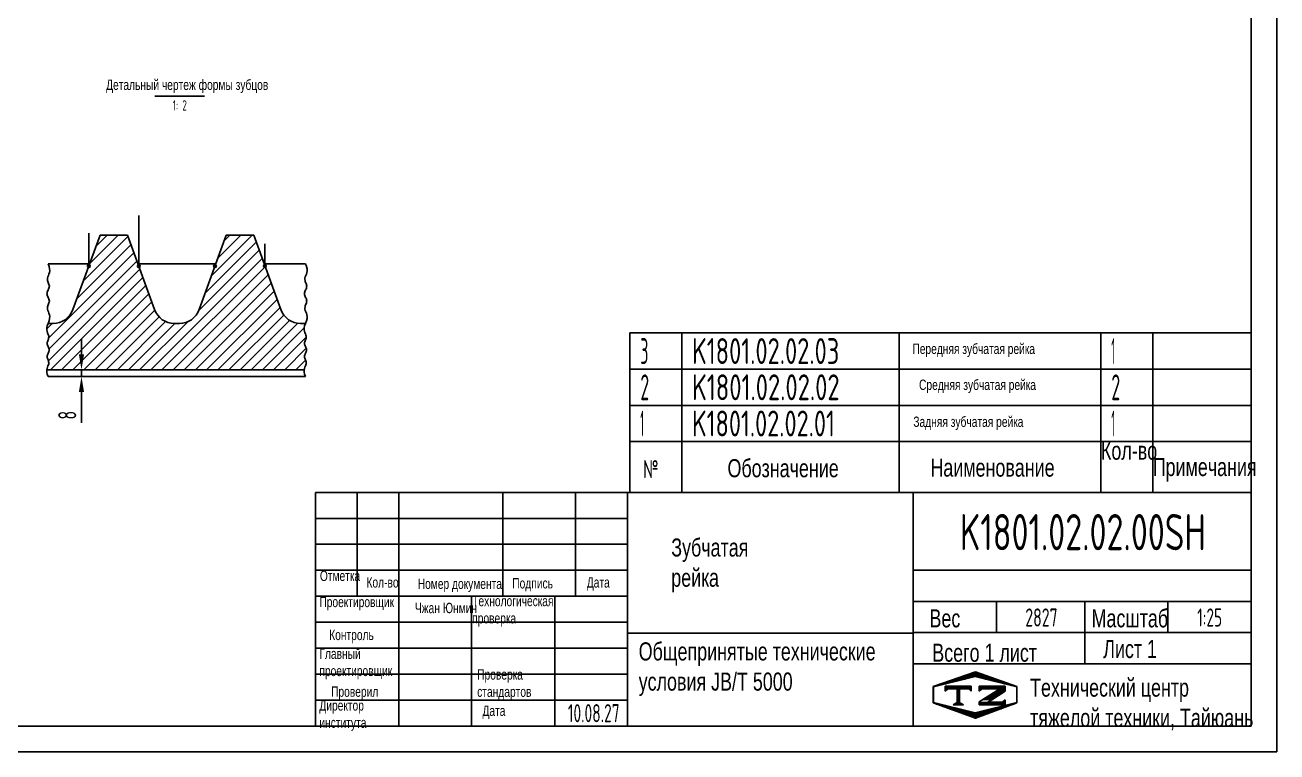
# Model space of a CAD drawing. Header units: millimetres. Extents: x 0 to 10500, y 0 to 7425.
# Drawn here: x 4453 to 10500, y 0 to 3513 of the extents above; entities that cross this region are included whole.
import ezdxf
from ezdxf.enums import TextEntityAlignment as Align

# ---------------------------------------------------------------- set-up
doc = ezdxf.new("R2010")
doc.units = ezdxf.units.MM
doc.header["$LTSCALE"] = 250
doc.linetypes.add('F', pattern=[0.75, 0.5, -0.25])
for name, color, linetype in [('01', 7, 'Continuous'), ('02', 1, 'Continuous'), ('04', 2, 'F'), ('08', 1, 'Continuous'), ('11', 3, 'Continuous'), ('THICK', 7, 'Continuous')]:
    doc.layers.add(name, color=color, linetype=linetype)
doc.styles.get("Standard").update_dxf_attribs({"font": 'isocp', "width": 0.707, "bigfont": 'intecad.shx'})
doc.dimstyles.new('INTE', dxfattribs={"dimscale": 25, "dimtxt": 3.5, "dimasz": 3, "dimexe": 3, "dimexo": 0, "dimgap": 1, "dimtad": 1, "dimdec": 3, "dimdsep": 46, "dimtxsty": 'Standard', "dimcen": 0, "dimclrd": 1, "dimclre": 1, "dimclrt": 3, "dimaunit": 1, "dimadec": 0, "dimazin": 0, "dimtfac": 1, "dimtdec": 3, "dimtmove": 0, "dimatfit": 0, "dimfxl": 1, "dimarcsym": 0})

# ---------------------------------------------------------------- blocks, each defined once
blk = doc.blocks.new('*D38')
at = {"layer": '08', "color": 1, "lineweight": -2}
for p, q in [((4725.9, 1921.9), (4725.9, 1996.9)), ((4731.1, 1846.9), (4650.9, 1846.9)), ((4731.1, 1814.9), (4650.9, 1814.9)), ((4725.9, 1846.9), (4725.9, 1814.9)), ((4725.9, 1739.9), (4725.9, 1590.2))]:
    blk.add_line(p, q, dxfattribs=at)
at = {"layer": '08', "color": 1}
for points in [[(4713.4, 1921.9), (4738.4, 1921.9), (4725.9, 1846.9)], [(4713.4, 1739.9), (4738.4, 1739.9), (4725.9, 1814.9)]]:
    blk.add_solid(points, dxfattribs=at)
at = {"layer": 'Defpoints', "color": 0}
for p in [(4725.9, 1814.9), (4731.1, 1846.9), (4731.1, 1814.9)]:
    blk.add_point(p, dxfattribs=at)
at = {"layer": '08', "color": 3, "insert": (4657.2, 1627.5), "char_height": 87.5, "attachment_point": 5, "rotation": 90}
blk.add_mtext('8', dxfattribs=at)
blk = doc.blocks.new('*U54')
at = {"layer": '01'}
for points in [[(415, 5), (415, 292)], [(25, 5), (415, 5)]]:
    blk.add_lwpolyline(points, dxfattribs=at)
at = {"layer": '02'}
for points in [[(420, 0), (420, 297)], [(0, 0), (420, 0)]]:
    blk.add_lwpolyline(points, dxfattribs=at)
blk = doc.blocks.new('*U57')
at = {"layer": '01'}
for p, q in [((0, -175), (0, 0)), ((3000, -175), (3000, 0))]:
    blk.add_line(p, q, dxfattribs=at)
at = {"layer": '02'}
for p, q in [((0, 0), (250, 0)), ((250, -175), (250, 0)), ((250, 0), (1300, 0)), ((1300, -175), (1300, 0)), ((1300, 0), (2275, 0)), ((2275, -175), (2275, 0)), ((2275, 0), (2525, 0)), ((2525, -175), (2525, 0)), ((2525, 0), (3000, 0))]:
    blk.add_line(p, q, dxfattribs=at)
blk = doc.blocks.new('*U58')
at = {"layer": '01'}
for p, q in [((0, -175), (0, 0)), ((3000, -175), (3000, 0))]:
    blk.add_line(p, q, dxfattribs=at)
at = {"layer": '02'}
for p, q in [((0, 0), (250, 0)), ((250, -175), (250, 0)), ((250, 0), (1300, 0)), ((1300, -175), (1300, 0)), ((1300, 0), (2275, 0)), ((2275, -175), (2275, 0)), ((2275, 0), (2525, 0)), ((2525, -175), (2525, 0)), ((2525, 0), (3000, 0))]:
    blk.add_line(p, q, dxfattribs=at)
blk = doc.blocks.new('*U59')
at = {"layer": '01'}
for p, q in [((0, -175), (0, 0)), ((0, 0), (250, 0)), ((250, 0), (1300, 0)), ((1300, 0), (2275, 0)), ((2275, 0), (2525, 0)), ((2525, 0), (3000, 0)), ((3000, -175), (3000, 0))]:
    blk.add_line(p, q, dxfattribs=at)
at = {"layer": '02'}
for p, q in [((250, -175), (250, 0)), ((1300, -175), (1300, 0)), ((2275, -175), (2275, 0)), ((2525, -175), (2525, 0))]:
    blk.add_line(p, q, dxfattribs=at)
blk = doc.blocks.new('*X63')
at = {"color": 0}
for p, q in [((127.06, 7.8), (132.06, 7.8)), ((127.06, 7.5), (132.06, 7.5)), ((127.06, 7.2), (127.32, 7.2)), ((127.84, 5.4), (129.64, 5.4)), ((128.3, 5.7), (130.1, 5.7)), ((128.77, 6), (130.57, 6)), ((129.23, 6.3), (131.04, 6.3)), ((129.7, 6.6), (131.51, 6.6)), ((130.16, 6.9), (131.98, 6.9)), ((130.62, 7.2), (132.06, 7.2))]:
    blk.add_line(p, q, dxfattribs=at)
blk = doc.blocks.new('*X64')
at = {"color": 0}
for p, q in [((131.84, 5.1), (132.06, 5.1)), ((127.06, 4.8), (132.06, 4.8)), ((127.06, 4.5), (132.06, 4.5))]:
    blk.add_line(p, q, dxfattribs=at)
blk = doc.blocks.new('*X62')
at = {"color": 0}
for p, q in [((122.34, 4.5), (123.72, 4.5)), ((122.82, 4.8), (123.24, 4.8))]:
    blk.add_line(p, q, dxfattribs=at)
blk = doc.blocks.new('*X61')
at = {"color": 0}
for p, q in [((120.53, 7.8), (125.53, 7.8)), ((120.53, 7.5), (125.53, 7.5)), ((120.53, 7.2), (120.79, 7.2)), ((125.27, 7.2), (125.53, 7.2))]:
    blk.add_line(p, q, dxfattribs=at)
blk = doc.blocks.new('*X60')
at = {"color": 0}
for p, q in [((124.1, 9.9), (128.52, 9.9)), ((124.97, 10.2), (127.67, 10.2)), ((125.83, 10.5), (126.82, 10.5)), ((118.22, 7.8), (118.32, 7.8)), ((118.22, 7.5), (118.27, 7.5)), ((118.94, 8.1), (119.52, 8.1)), ((119.8, 8.4), (120.72, 8.4)), ((120.66, 8.7), (121.92, 8.7)), ((121.52, 9), (123.12, 9)), ((122.38, 9.3), (124.32, 9.3)), ((123.24, 9.6), (125.52, 9.6)), ((127.02, 9.6), (129.37, 9.6)), ((128.22, 9.3), (130.22, 9.3)), ((129.42, 9), (131.07, 9)), ((130.62, 8.7), (131.92, 8.7)), ((131.82, 8.4), (132.77, 8.4)), ((133.02, 8.1), (133.62, 8.1)), ((134.22, 7.8), (134.32, 7.8)), ((134.27, 7.5), (134.32, 7.5)), ((118.22, 7.2), (118.27, 7.2)), ((118.22, 6.9), (118.27, 6.9)), ((118.22, 6.6), (118.27, 6.6)), ((118.22, 6.3), (118.27, 6.3)), ((118.22, 6), (118.27, 6)), ((118.22, 5.7), (118.27, 5.7)), ((118.22, 5.4), (118.27, 5.4)), ((118.22, 5.1), (118.27, 5.1)), ((134.27, 7.2), (134.32, 7.2)), ((134.27, 6.9), (134.32, 6.9)), ((134.27, 6.6), (134.32, 6.6)), ((134.27, 6.3), (134.32, 6.3)), ((134.27, 6), (134.32, 6)), ((134.27, 5.7), (134.32, 5.7)), ((134.27, 5.4), (134.32, 5.4)), ((134.27, 5.1), (134.32, 5.1)), ((118.22, 4.8), (118.27, 4.8)), ((118.79, 4.5), (119.42, 4.5)), ((119.61, 4.2), (120.62, 4.2)), ((120.43, 3.9), (121.82, 3.9)), ((121.26, 3.6), (123.02, 3.6)), ((122.08, 3.3), (124.22, 3.3)), ((122.91, 3), (125.42, 3)), ((123.73, 2.7), (128.89, 2.7)), ((127.12, 3), (129.7, 3)), ((128.32, 3.3), (130.51, 3.3)), ((129.52, 3.6), (131.32, 3.6)), ((130.72, 3.9), (132.14, 3.9)), ((131.92, 4.2), (132.95, 4.2)), ((133.12, 4.5), (133.76, 4.5)), ((134.27, 4.8), (134.32, 4.8)), ((124.55, 2.4), (128.07, 2.4)), ((125.38, 2.1), (127.26, 2.1)), ((126.2, 1.8), (126.45, 1.8))]:
    blk.add_line(p, q, dxfattribs=at)

msp = doc.modelspace()

# ---------------------------------------------------------------- hatches: boundary and pattern name
at = {"layer": '02', "linetype": 'Continuous'}
h = msp.add_hatch(dxfattribs=at)
h.set_pattern_fill('ANSI31', color=1, scale=12, style=0)
h.set_pattern_definition([(45, (2425.113, -1004.215), (-26.94077, 26.94077), [])])
h.paths.add_polyline_path([(4589.0533, 2070.9036), (4564.8953, 2070.9036), (4560.4903, 2059.6275), (4558.4553, 2049.6952), (4558.2803, 2040.9504), (4559.4553, 2033.2369), (4561.4703, 2026.3983), (4563.8153, 2020.2786), (4565.9803, 2014.7213), (4568.1404, 2007.1775), (4567.1356, 1998.2558), (4564.5753, 1991.2369), (4562.8803, 1987.0442), (4561.3353, 1982.9452), (4560.2103, 1978.9088), (4559.7753, 1974.9036), (4560.2153, 1970.9036), (4561.3753, 1966.9036), (4563.0153, 1962.9036), (4564.8953, 1958.9036), (4568.0286, 1952.2369), (4570.2133, 1944.7036), (4569.3993, 1937.3036), (4566.7753, 1930.9036), (4564.8953, 1926.9036), (4563.0153, 1922.9036), (4561.3753, 1918.9036), (4560.2153, 1914.9036), (4559.7753, 1910.9036), (4560.2103, 1906.8983), (4561.3353, 1902.8619), (4562.8803, 1898.7629), (4564.5753, 1894.5702), (4567.1356, 1887.5513), (4568.1404, 1878.6296), (4565.9803, 1871.0858), (4563.8153, 1865.5286), (4561.4703, 1859.4088), (4559.4553, 1852.5702), (4558.5921, 1846.9036), (5801.9501, 1846.9036), (5802.8133, 1852.5702), (5804.8283, 1859.4088), (5807.1733, 1865.5286), (5809.3383, 1871.0858), (5810.8133, 1876.2369), (5811.2183, 1881.1171), (5810.6933, 1885.7786), (5809.5083, 1890.2525), (5807.9333, 1894.5702), (5806.2383, 1898.7629), (5803.7288, 1905.4208), (5802.9371, 1912.7098), (5805.12, 1920.2369), (5808.2533, 1926.9036), (5810.1333, 1930.9036), (5811.7733, 1934.9036), (5812.9333, 1938.9036), (5813.3733, 1942.9036), (5812.9333, 1946.9036), (5811.7733, 1950.9036), (5810.1333, 1954.9036), (5808.2533, 1958.9036), (5805.12, 1965.5702), (5802.9371, 1973.0973), (5803.7288, 1980.3863), (5806.2383, 1987.0442), (5807.9333, 1991.2369), (5809.5083, 1995.5546), (5810.6933, 2000.0286), (5811.2183, 2004.69), (5810.8133, 2009.5702), (5809.3383, 2014.7213), (5807.1733, 2020.2786), (5804.8283, 2026.3983), (5802.8133, 2033.2369), (5801.6383, 2040.9504), (5801.8133, 2049.6952), (5803.8483, 2059.6275), (5808.2533, 2070.9036), (5784.0953, 2070.9036, -0.315298789), (5688.6225, 2137.7543), (5557.6117, 2497.7036), (5425.1369, 2497.7036), (5294.1261, 2137.7543, -0.315298789), (5198.6533, 2070.9036), (5174.4953, 2070.9036, -0.315298789), (5079.0225, 2137.7543), (4948.0117, 2497.7036), (4815.5369, 2497.7036), (4684.5261, 2137.7543, -0.315298789)])
at = {"layer": '04'}
h = msp.add_hatch(color=256, dxfattribs=at)
h.paths.add_polyline_path([(4758.9189, 2354.5402, 0.315298789), (4754.5799, 2348.3436, 0.520567051), (4763.4297, 2342.1469)])
h.paths.add_polyline_path([(4761.1743, 2354.9379, 0.087488664), (4758.9189, 2354.5402), (4761.1743, 2348.3436)])
h.paths.add_polyline_path([(4761.1743, 2354.9379), (4761.1743, 2348.3436), (4763.4297, 2342.1469, 0.315298789), (4767.7686, 2348.3436, 0.414213562)])
h = msp.add_hatch(color=256, dxfattribs=at)
h.paths.add_polyline_path([(5000.1189, 2354.5402, 0.315298789), (4995.7799, 2348.3436, 0.520567051), (5004.6297, 2342.1469)])
h.paths.add_polyline_path([(5002.3743, 2354.9379, 0.087488664), (5000.1189, 2354.5402), (5002.3743, 2348.3436)])
h.paths.add_polyline_path([(5002.3743, 2354.9379), (5002.3743, 2348.3436), (5004.6297, 2342.1469, 0.315298789), (5008.9686, 2348.3436, 0.414213562)])
h = msp.add_hatch(color=256, dxfattribs=at)
h.paths.add_polyline_path([(5368.5189, 2354.5402, 0.315298789), (5364.1799, 2348.3436, 0.520567051), (5373.0297, 2342.1469)])
h.paths.add_polyline_path([(5370.7743, 2354.9379, 0.087488664), (5368.5189, 2354.5402), (5370.7743, 2348.3436)])
h.paths.add_polyline_path([(5370.7743, 2354.9379), (5370.7743, 2348.3436), (5373.0297, 2342.1469, 0.315298789), (5377.3686, 2348.3436, 0.414213562)])
h = msp.add_hatch(color=256, dxfattribs=at)
h.paths.add_polyline_path([(5609.7189, 2354.5402, 0.315298789), (5605.3799, 2348.3436, 0.520567051), (5614.2297, 2342.1469)])
h.paths.add_polyline_path([(5611.9743, 2354.9379, 0.087488664), (5609.7189, 2354.5402), (5611.9743, 2348.3436)])
h.paths.add_polyline_path([(5611.9743, 2354.9379), (5611.9743, 2348.3436), (5614.2297, 2342.1469, 0.315298789), (5618.5686, 2348.3436, 0.414213562)])

# ---------------------------------------------------------------- linework, layer by layer
for p, q in [((4815.5369, 2497.7036), (4684.5261, 2137.7543)), ((4948.0117, 2497.7036), (4815.5369, 2497.7036)), ((4948.0117, 2497.7036), (5079.0225, 2137.7543)), ((5425.1369, 2497.7036), (5294.1261, 2137.7543)), ((5557.6117, 2497.7036), (5425.1369, 2497.7036)), ((5557.6117, 2497.7036), (5688.6225, 2137.7543)), ((4765.0178, 2358.9036), (4564.8953, 2358.9036)), ((5374.6178, 2358.9036), (4998.5308, 2358.9036)), ((5808.2533, 2358.9036), (5608.1308, 2358.9036)), ((4589.0533, 2070.9036), (4564.8953, 2070.9036)), ((5198.6533, 2070.9036), (5174.4953, 2070.9036)), ((5198.6533, 2070.9036), (5174.4953, 2070.9036)), ((5808.2533, 2070.9036), (5784.0953, 2070.9036)), ((5801.9501, 1846.9036), (4558.5921, 1846.9036)), ((5808.2533, 1814.9036), (4564.8953, 1814.9036)), ((7375, 1500), (10375, 1500)), ((7375, 1500), (7375, 1254.5251)), ((7625, 1500), (7625, 1254.5251)), ((8675, 1500), (8675, 1254.5251)), ((9650, 1500), (9650, 1254.5251)), ((9900, 1500), (9900, 1254.5251))]:
    msp.add_line(p, q)
for centre, start, end in [((4589.0533, 2172.5036), 270, 340), ((5174.4953, 2172.5036), 200, 270), ((5198.6533, 2172.5036), 270, 340), ((5784.0953, 2172.5036), 200, 270)]:
    msp.add_arc(centre, 101.6, start, end)
at = {"layer": '01'}
msp.add_line((5320.8195, 3170.065), (5080.8195, 3170.065), dxfattribs=at)
msp.add_point((10375, 1250), dxfattribs=at)
at = {"layer": '02', "color": 1, "linetype": 'Continuous'}
for p, q in [((5002.3743, 2348.3436), (5002.3743, 2592.5646)), ((4761.1743, 2348.3436), (4761.1743, 2507.2051)), ((5611.9743, 2348.3436), (5611.9743, 2455.0168))]:
    msp.add_line(p, q, dxfattribs=at)
at = {"layer": '02'}
for points in [[(4564.8953, 2358.9036), (4569.8509, 2346.218), (4572.1403, 2335.0442), (4572.3371, 2325.2063), (4571.0153, 2316.5286), (4568.7484, 2308.8352), (4566.1103, 2301.9504), (4563.6746, 2295.6985), (4562.0153, 2289.9036), (4561.5596, 2284.4133), (4562.1503, 2279.1692), (4563.4834, 2274.136), (4565.2553, 2269.2786), (4567.1621, 2264.5618), (4568.9003, 2259.9504), (4570.1659, 2255.4094), (4570.6553, 2250.9036), (4570.1603, 2246.4036), (4568.8553, 2241.9036), (4567.0103, 2237.4036), (4564.8953, 2232.9036), (4562.7803, 2228.4036), (4560.9353, 2223.9036), (4559.6303, 2219.4036), (4559.1353, 2214.9036), (4559.6303, 2210.4036), (4560.9353, 2205.9036), (4562.7803, 2201.4036), (4564.8953, 2196.9036), (4567.0103, 2192.4036), (4568.8553, 2187.9036), (4570.1603, 2183.4036), (4570.6553, 2178.9036), (4570.1659, 2174.3977), (4568.9003, 2169.8567), (4567.1621, 2165.2454), (4565.2553, 2160.5286), (4563.4834, 2155.6711), (4562.1503, 2150.6379), (4561.5596, 2145.3938), (4562.0153, 2139.9036), (4563.6746, 2134.1086), (4566.1103, 2127.8567), (4568.7484, 2120.9719), (4571.0153, 2113.2786), (4572.3371, 2104.6008), (4572.1403, 2094.7629), (4569.8509, 2083.5891), (4564.8953, 2070.9036)], [(5808.2533, 2358.9036), (5813.2089, 2346.218), (5815.4983, 2335.0442), (5815.6952, 2325.2063), (5814.3733, 2316.5286), (5812.1064, 2308.8352), (5809.4683, 2301.9504), (5807.0327, 2295.6985), (5805.3733, 2289.9036), (5804.9177, 2284.4133), (5805.5083, 2279.1692), (5806.8414, 2274.136), (5808.6133, 2269.2786), (5810.5202, 2264.5618), (5812.2583, 2259.9504), (5813.5239, 2255.4094), (5814.0133, 2250.9036), (5813.5183, 2246.4036), (5812.2133, 2241.9036), (5810.3683, 2237.4036), (5808.2533, 2232.9036), (5806.1383, 2228.4036), (5804.2933, 2223.9036), (5802.9883, 2219.4036), (5802.4933, 2214.9036), (5802.9883, 2210.4036), (5804.2933, 2205.9036), (5806.1383, 2201.4036), (5808.2533, 2196.9036), (5810.3683, 2192.4036), (5812.2133, 2187.9036), (5813.5183, 2183.4036), (5814.0133, 2178.9036), (5813.5239, 2174.3977), (5812.2583, 2169.8567), (5810.5202, 2165.2454), (5808.6133, 2160.5286), (5806.8414, 2155.6711), (5805.5083, 2150.6379), (5804.9177, 2145.3938), (5805.3733, 2139.9036), (5807.0327, 2134.1086), (5809.4683, 2127.8567), (5812.1064, 2120.9719), (5814.3733, 2113.2786), (5815.6952, 2104.6008), (5815.4983, 2094.7629), (5813.2089, 2083.5891), (5808.2533, 2070.9036)], [(4564.8953, 1814.9036), (4560.4903, 1826.1796), (4558.4553, 1836.1119), (4558.2803, 1844.8567), (4559.4553, 1852.5702), (4561.4703, 1859.4088), (4563.8153, 1865.5286), (4565.9803, 1871.0858), (4567.4553, 1876.2369), (4567.8603, 1881.1171), (4567.3353, 1885.7786), (4566.1503, 1890.2525), (4564.5753, 1894.5702), (4562.8803, 1898.7629), (4561.3353, 1902.8619), (4560.2103, 1906.8983), (4559.7753, 1910.9036), (4560.2153, 1914.9036), (4561.3753, 1918.9036), (4563.0153, 1922.9036), (4564.8953, 1926.9036), (4566.7753, 1930.9036), (4568.4153, 1934.9036), (4569.5753, 1938.9036), (4570.0153, 1942.9036), (4569.5753, 1946.9036), (4568.4153, 1950.9036), (4566.7753, 1954.9036), (4564.8953, 1958.9036), (4563.0153, 1962.9036), (4561.3753, 1966.9036), (4560.2153, 1970.9036), (4559.7753, 1974.9036), (4560.2103, 1978.9088), (4561.3353, 1982.9452), (4562.8803, 1987.0442), (4564.5753, 1991.2369), (4566.1503, 1995.5546), (4567.3353, 2000.0286), (4567.8603, 2004.69), (4567.4553, 2009.5702), (4565.9803, 2014.7213), (4563.8153, 2020.2786), (4561.4703, 2026.3983), (4559.4553, 2033.2369), (4558.2803, 2040.9504), (4558.4553, 2049.6952), (4560.4903, 2059.6275), (4564.8953, 2070.9036)], [(5808.2533, 1814.9036), (5803.8483, 1826.1796), (5801.8133, 1836.1119), (5801.6383, 1844.8567), (5802.8133, 1852.5702), (5804.8283, 1859.4088), (5807.1733, 1865.5286), (5809.3383, 1871.0858), (5810.8133, 1876.2369), (5811.2183, 1881.1171), (5810.6933, 1885.7786), (5809.5083, 1890.2525), (5807.9333, 1894.5702), (5806.2383, 1898.7629), (5804.6933, 1902.8619), (5803.5683, 1906.8983), (5803.1333, 1910.9036), (5803.5733, 1914.9036), (5804.7333, 1918.9036), (5806.3733, 1922.9036), (5808.2533, 1926.9036), (5810.1333, 1930.9036), (5811.7733, 1934.9036), (5812.9333, 1938.9036), (5813.3733, 1942.9036), (5812.9333, 1946.9036), (5811.7733, 1950.9036), (5810.1333, 1954.9036), (5808.2533, 1958.9036), (5806.3733, 1962.9036), (5804.7333, 1966.9036), (5803.5733, 1970.9036), (5803.1333, 1974.9036), (5803.5683, 1978.9088), (5804.6933, 1982.9452), (5806.2383, 1987.0442), (5807.9333, 1991.2369), (5809.5083, 1995.5546), (5810.6933, 2000.0286), (5811.2183, 2004.69), (5810.8133, 2009.5702), (5809.3383, 2014.7213), (5807.1733, 2020.2786), (5804.8283, 2026.3983), (5802.8133, 2033.2369), (5801.6383, 2040.9504), (5801.8133, 2049.6952), (5803.8483, 2059.6275), (5808.2533, 2070.9036)]]:
    msp.add_lwpolyline(points, dxfattribs=at)
at = {"layer": '02', "color": 1, "linetype": 'Continuous'}
for centre in [(4761.1743, 2348.3436), (5002.3743, 2348.3436), (5370.7743, 2348.3436), (5611.9743, 2348.3436)]:
    msp.add_circle(centre, 6.5944, dxfattribs=at)
at = {"layer": 'THICK'}
for p, q in [((5856.8996, 1254.5251), (5856.8996, 125)), ((5856.8996, 1254.5251), (10375, 1254.5251)), ((6057.6391, 1253.9803), (6057.6391, 1254.5251)), ((6057.704, 752.514), (6057.704, 1254.5251)), ((6258.5085, 125), (6258.5085, 1254.5251)), ((6760.5196, 752.514), (6760.5196, 1254.5251)), ((7111.9275, 752.514), (7111.9275, 1254.5251)), ((7362.933, 125), (7362.933, 1254.5251)), ((8743.4637, 125), (8743.4637, 1254.5251)), ((10375, 125), (10375, 1254.5251)), ((5856.8996, 878.0167), (7362.933, 878.0167)), ((8743.4637, 878.0167), (10375, 878.0167)), ((5856.8996, 752.514), (7362.933, 752.514)), ((6609.9163, 125), (6609.9163, 752.514)), ((7011.5252, 125), (7011.5252, 752.514)), ((8743.4637, 727.4134), (10375, 727.4134)), ((9145.0727, 576.81), (9145.0727, 727.4134)), ((9571.7821, 426.2067), (9571.7821, 727.4134)), ((9973.3911, 576.81), (9973.3911, 727.4134)), ((7362.933, 574.6343), (8743.4637, 574.6343)), ((8743.4637, 576.81), (10375, 576.81)), ((8743.4637, 426.2067), (10375, 426.2067)), ((5856.8996, 125), (10375, 125))]:
    msp.add_line(p, q, dxfattribs=at)
at = {"layer": 'THICK', "color": 3}
for p, q in [((5856.8996, 1129.0223), (7362.933, 1129.0223)), ((5856.8996, 1003.5195), (7362.933, 1003.5195)), ((5856.8996, 627.0112), (7362.933, 627.0112)), ((5856.8996, 501.5084), (7362.933, 501.5084)), ((5856.8996, 376.0056), (7362.933, 376.0056)), ((8840.153, 315.917), (9043.594, 386.7754)), ((8841.474, 314.3212), (9042.2785, 364.5224)), ((9042.2785, 364.5224), (9243.083, 314.3212)), ((9043.594, 386.7754), (9244.393, 315.917)), ((8840.153, 237.0065), (8840.153, 315.917)), ((8841.474, 239.0196), (8841.474, 314.3212)), ((8898.1758, 293.1566), (8898.1758, 318.2572)), ((8898.1758, 318.2572), (9023.6786, 318.2572)), ((8910.7261, 305.7069), (8898.1758, 293.1566)), ((9011.1283, 305.7069), (8910.7261, 305.7069)), ((8955.4349, 305.8267), (8955.4349, 236.9814)), ((8960.9255, 305.8267), (8960.9255, 236.9814)), ((8967.2004, 305.8267), (8967.2004, 236.9814)), ((9023.6786, 293.1566), (9011.1283, 305.7069)), ((9023.6786, 318.2572), (9023.6786, 293.1566)), ((9062.1093, 318.2572), (9062.1093, 293.1566)), ((9062.1093, 318.2572), (9187.6121, 318.2572)), ((9062.1093, 293.1566), (9074.6596, 305.7069)), ((9160.9401, 305.7069), (9062.1093, 241.7623)), ((9074.6596, 305.7069), (9160.9401, 305.7069)), ((9187.6121, 318.2572), (9187.6121, 293.1566)), ((9243.083, 314.3212), (9243.083, 239.0196)), ((9244.393, 315.917), (9244.393, 237.0065)), ((5856.8996, 250.5028), (7362.933, 250.5028)), ((8960.9255, 242.7185), (8936.61, 227.4195)), ((8960.9255, 242.7185), (8985.241, 227.4195)), ((9123.312, 252.2464), (9104.1297, 239.9698)), ((9187.6087, 293.3963), (9123.312, 252.2464)), ((9187.6087, 252.5201), (9175.0584, 239.9698)), ((9187.6087, 227.4195), (9187.6087, 252.5201)), ((9043.594, 162.9273), (8840.153, 237.0065)), ((9042.2785, 188.8184), (8841.474, 239.0196)), ((8936.61, 227.4195), (8960.9255, 227.4195)), ((8985.241, 227.4195), (8960.9255, 227.4195)), ((9243.083, 239.0196), (9042.2785, 188.8184)), ((9244.393, 237.0065), (9043.594, 162.9273)), ((9062.1093, 241.7623), (9062.1093, 227.4195)), ((9062.1093, 227.4195), (9187.6087, 227.4195)), ((9175.0584, 239.9698), (9104.1297, 239.9698))]:
    msp.add_line(p, q, dxfattribs=at)
for p in [(5856.8996, 250.5028), (5856.8996, 125)]:
    msp.add_point(p, dxfattribs=at)

# ---------------------------------------------------------------- block references
at = {"xscale": 25, "yscale": 25, "zscale": 25}
msp.add_blockref('*U54', (0, 0), dxfattribs=at)
for name, p in [('*U59', (7375, 2025)), ('*U58', (7375, 1850)), ('*U57', (7375, 1675))]:
    msp.add_blockref(name, p)
at = {"layer": 'THICK', "color": 3, "xscale": 25.10055801791992, "yscale": 25.10055801791987, "zscale": 25.10055801792}
for name in ['*X60', '*X61', '*X63', '*X64', '*X62']:
    msp.add_blockref(name, (5872.7745, 118.8673), dxfattribs=at)

# ---------------------------------------------------------------- texts
at = {"attachment_point": 1}
for s, insert, char_height in [('{\\fArial|b0|i0|c204|p34;\\C3;Детальный чертеж формы зубцов}', (4844.8245, 3249.4887), 50), ('{\\fArial|b0|i0|c204|p34;\\C3;Передняя зубчатая рейка}', (8739.1893, 1973.4479), 50), ('{\\fArial|b0|i0|c204|p34;\\C3;Средняя зубчатая рейка}', (8771.249, 1799.5601), 50), ('{\\fArial|b0|i0|c204|p34;\\C3;Задняя зубчатая рейка}', (8743.7692, 1621.0964), 50), ('{\\fArial|b0|i0|c204|p34;Кол-во}', (9650, 1500), 87.5), ('{\\Fisocp,intecad|c204;№}', (7438.4818, 1410.6007), 87.5), ('{\\fArial|b0|i0|c204|p34;Обозначение}', (7846.0979, 1415.1767), 87.5), ('{\\fArial|b0|i0|c204|p34;Наименование}', (8826.2084, 1418.0857), 87.5), ('{\\fArial|b0|i0|c204|p34;Примечания}', (9900, 1420.9933), 87.5), ('{\\fArial|b0|i0|c204|p34;Отметка}', (5877.4629, 876.218), 50), ('{\\fArial|b0|i0|c204|p34;Кол-во}', (6102.4167, 844.7517), 50), ('{\\fArial|b0|i0|c204|p34;Номер документа}', (6349.8658, 838.009), 50), ('{\\fArial|b0|i0|c204|p34;Подпись}', (6806.5218, 840.2566), 50), ('{\\fArial|b0|i0|c204|p34;Дата}', (7166.4477, 844.7517), 50), ('{\\fArial|b0|i0|c204|p34;Проектировщик}', (5875, 750), 50), ('{\\fArial|b0|i0|c204|p34;Технологическая\\Pпроверка}', (6613.0701, 754.6764), 50), ('{\\fArial|b0|i0|c204|p34;\\C3;Чжан Юнмин}', (6336.377, 720.9625), 50), ('{\\fArial|b0|i0|c204|p34;Вес}', (8821.697, 689.7155), 87.5), ('{\\fArial|b0|i0|c204|p34;Масштаб}', (9604.5359, 689.7155), 87.5), ('{\\fArial|b0|i0|c204|p34;Контроль}', (5922.4537, 590.774), 50), ('{\\fArial|b0|i0|c204|p34;Общепринятые технические\\Pусловия \\fArial|b0|i0|c0|p34;JB/T 5000}', (7417.1062, 529.8369), 87.5), ('{\\fArial|b0|i0|c204|p34;Всего 1 лист}', (8835.1942, 523.3938), 87.5), ('{\\fArial|b0|i0|c204|p34;Лист 1}', (9660.7744, 541.3745), 87.5), ('{\\fArial|b0|i0|c204|p34;Проверка\\Pстандартов}', (6637.1518, 399.7235), 50), ('{\\fArial|b0|i0|c204|p34;Проверил}', (5931.4518, 316.568), 50), ('{\\fArial|b0|i0|c204|p34;Технический центр\\Pтяжелой техники, Тайюань}', (9307.5971, 354.8245), 87.5), ('{\\fArial|b0|i0|c204|p34;Директор\\Pинститута}', (5875, 250), 50), ('{\\fArial|b0|i0|c204|p34;Дата}', (6662.5599, 224.245), 50)]:
    msp.add_mtext(s, dxfattribs=dict(at, insert=insert, char_height=char_height))
for s, insert, char_height, width in [('{\\fArial|b0|i0|c204|p34;\\C3;Зубчатая рейка}', (7574.567, 1031.9559), 87.5, 2.249563), ('{\\fArial|b0|i0|c204|p34;Главный\\Pпроектировщик}', (5875, 500), 50, 31.706912)]:
    msp.add_mtext(s, dxfattribs=dict(at, insert=insert, char_height=char_height, width=width))
at = {"layer": '11', "width": 0.707}
msp.add_text('1: 2', height=50, dxfattribs=at).set_placement((5200.8195, 3100.065), align=Align.CENTER)
at = {"layer": '11'}
for s, height, width, p, p2 in [('3', 125, 0.527686, (7425, 1875), (7464.0106, 1875)), ('K1801.02.02.03', 125, 0.694061, (7675, 1875), (8386.1025, 1875)), ('1', 125, 0.404, (9700, 1875), (9717.675, 1875)), ('2', 125, 0.562593, (7425, 1700), (7467.9019, 1700)), ('K1801.02.02.02', 125, 0.694091, (7675, 1700), (8387.7496, 1700)), ('2', 125, 0.562593, (9700, 1700), (9742.9019, 1700)), ('1', 125, 0.404, (7425, 1525), (7442.675, 1525)), ('K1801.02.02.01', 125, 0.693669, (7675, 1525), (8364.7669, 1525)), ('1', 125, 0.404, (9700, 1525), (9717.675, 1525)), ('K1801.02.02.00SH', 175, 0.696129, (8968.3107, 975), (10156.6893, 975)), ('2827', 87.5, 0.673756, (9284.3864, 606.25), (9440.6136, 606.25)), ('1:25', 87.5, 0.656293, (10114.9494, 606.25), (10235.0506, 606.25)), ('10.08.27', 87.5, 0.642055, (7075, 143.75), (7325, 143.75))]:
    msp.add_text(s, height=height, dxfattribs=dict(at, width=width)).set_placement(p, p2, align=Align.FIT)

# ---------------------------------------------------------------- dimensions: what is measured, and where the dimension line sits
at = {"layer": '08'}
dim = msp.add_linear_dim(base=(4725.919, 1814.9036), p1=(4731.1239, 1846.9036), p2=(4731.1239, 1814.9036), angle=90, text='8', dimstyle='INTE', dxfattribs=at)
dim.commit()
dim.dimension.update_dxf_attribs({"geometry": '*D38', "text_midpoint": (4657.169, 1627.5311)})

doc.saveas('drawing.dxf')
